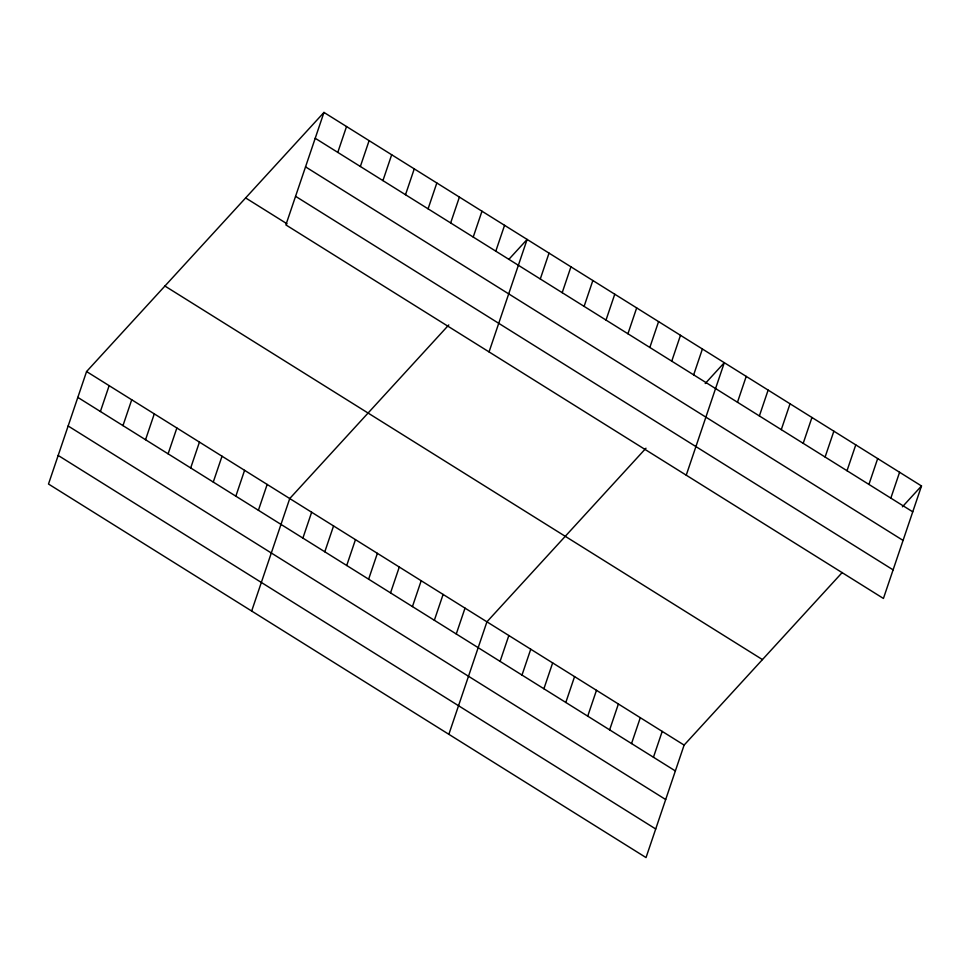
<?xml version="1.0" encoding="UTF-8"?>
<svg xmlns="http://www.w3.org/2000/svg" width="970" height="970" viewBox="0 0 970 970"><rect width="100%" height="100%" fill="white"/><g stroke="black" fill="none" stroke-linecap="round" stroke-linejoin="round"><path stroke-width="1.45" d="M323.968 112.423L285.883 224.907L883.428 598.454L921.5 485.97L323.968 112.423L86.573 371.546L48.5 484.03L646.032 857.577L684.117 745.093L842.202 572.53M100.395 411.51L109.149 385.66M122.972 425.612L131.726 399.761M145.548 439.725L154.291 413.875M168.113 453.839L176.867 427.988M190.69 467.952L199.444 442.102M213.267 482.066L222.021 456.215M337.79 152.387L346.532 126.536M235.843 496.179L244.585 470.329M360.355 166.488L369.109 140.638M258.408 510.293L267.162 484.442M382.932 180.602L391.686 154.751M251.666 611.039L289.739 498.556L448.783 324.938M405.508 194.715L414.263 168.865M302.895 538.095L311.649 512.245M428.085 208.829L436.827 182.978M324.804 551.797L333.559 525.946M450.65 222.942L459.404 197.092M346.714 565.486L355.469 539.635M473.227 237.056L481.981 211.205M368.624 579.187L377.378 553.337M495.803 251.169L504.558 225.319M390.534 592.888L399.288 567.038M489.05 351.916L527.122 239.432L509.044 259.16M412.444 606.577L421.198 580.727M540.29 278.972L549.032 253.121M434.354 620.279L443.108 594.428M562.2 292.673L570.942 266.823M456.264 633.98L465.018 608.129M584.11 306.362L592.852 280.524M448.855 734.302L486.928 621.818L645.971 448.213M606.02 320.064L614.762 294.213M500.083 661.37L508.838 635.52M627.929 333.765L636.672 307.914M521.993 675.071L530.748 649.221M649.839 347.454L658.581 321.603M543.903 688.761L552.658 662.91M671.749 361.155L680.491 335.305M565.813 702.462L574.567 676.611M693.659 374.856L702.401 349.006M587.723 716.151L596.477 690.313M686.239 475.191L724.311 362.695L705.226 383.526M609.633 729.852L618.387 704.002M737.479 402.247L746.221 376.396M631.543 743.553L640.297 717.703M759.377 415.948L768.131 390.098M653.453 757.243L662.207 731.392M781.286 429.637L790.041 403.787M803.196 443.338L811.951 417.488M825.106 457.028L833.861 431.189M847.016 470.729L855.77 444.878M868.926 484.43L877.68 458.58M890.836 498.119L899.59 472.269M902.415 506.801L921.5 485.97M315.214 138.273L912.746 511.82M305.538 166.864L903.07 540.411M295.571 196.316L893.103 569.863M245.628 197.928L287.011 223.803M164.912 286.029L762.444 659.588M86.573 371.546L684.117 745.093M77.83 397.397L675.362 770.944M68.142 425.988L665.687 799.535M58.176 455.439L655.72 828.986"/></g></svg>
